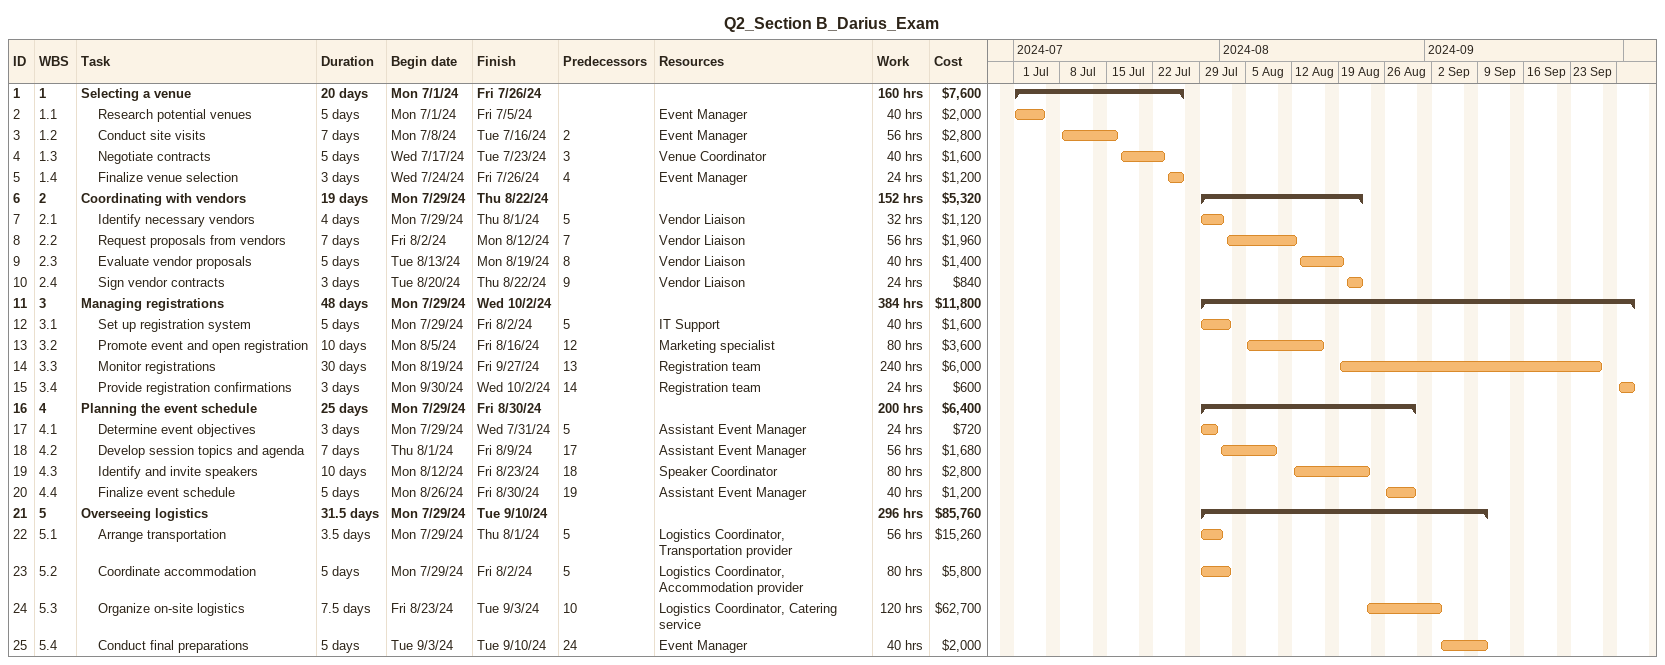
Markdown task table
Q2_Section B_Darius_Exam

| ID | WBS | Task | Duration | Start | Finish | Predecessors | Resources | Work (h) | Cost ($) |
|---|---|---|---|---|---|---|---|---|---|
| 1 | 1 | **Selecting a venue** | 20d | 2024-07-01 | 2024-07-26 |  |  | 160 | 7600 |
| 2 | 1.1 | Research potential venues | 5d | 2024-07-01 | 2024-07-05 |  | Event Manager | 40 | 2000 |
| 3 | 1.2 | Conduct site visits | 7d | 2024-07-08 | 2024-07-16 | 2 | Event Manager | 56 | 2800 |
| 4 | 1.3 | Negotiate contracts | 5d | 2024-07-17 | 2024-07-23 | 3 | Venue Coordinator | 40 | 1600 |
| 5 | 1.4 | Finalize venue selection | 3d | 2024-07-24 | 2024-07-26 | 4 | Event Manager | 24 | 1200 |
| 6 | 2 | **Coordinating with vendors** | 19d | 2024-07-29 | 2024-08-22 |  |  | 152 | 5320 |
| 7 | 2.1 | Identify necessary vendors | 4d | 2024-07-29 | 2024-08-01 | 5 | Vendor Liaison | 32 | 1120 |
| 8 | 2.2 | Request proposals from vendors | 7d | 2024-08-02 | 2024-08-12 | 7 | Vendor Liaison | 56 | 1960 |
| 9 | 2.3 | Evaluate vendor proposals | 5d | 2024-08-13 | 2024-08-19 | 8 | Vendor Liaison | 40 | 1400 |
| 10 | 2.4 | Sign vendor contracts | 3d | 2024-08-20 | 2024-08-22 | 9 | Vendor Liaison | 24 | 840 |
| 11 | 3 | **Managing registrations** | 48d | 2024-07-29 | 2024-10-02 |  |  | 384 | 11800 |
| 12 | 3.1 | Set up registration system | 5d | 2024-07-29 | 2024-08-02 | 5 | IT Support | 40 | 1600 |
| 13 | 3.2 | Promote event and open registration | 10d | 2024-08-05 | 2024-08-16 | 12 | Marketing specialist | 80 | 3600 |
| 14 | 3.3 | Monitor registrations | 30d | 2024-08-19 | 2024-09-27 | 13 | Registration team | 240 | 6000 |
| 15 | 3.4 | Provide registration confirmations | 3d | 2024-09-30 | 2024-10-02 | 14 | Registration team | 24 | 600 |
| 16 | 4 | **Planning the event schedule** | 25d | 2024-07-29 | 2024-08-30 |  |  | 200 | 6400 |
| 17 | 4.1 | Determine event objectives | 3d | 2024-07-29 | 2024-07-31 | 5 | Assistant Event Manager | 24 | 720 |
| 18 | 4.2 | Develop session topics and agenda | 7d | 2024-08-01 | 2024-08-09 | 17 | Assistant Event Manager | 56 | 1680 |
| 19 | 4.3 | Identify and invite speakers | 10d | 2024-08-12 | 2024-08-23 | 18 | Speaker Coordinator | 80 | 2800 |
| 20 | 4.4 | Finalize event schedule | 5d | 2024-08-26 | 2024-08-30 | 19 | Assistant Event Manager | 40 | 1200 |
| 21 | 5 | **Overseeing logistics** | 31.5d | 2024-07-29 | 2024-09-10 |  |  | 296 | 85760 |
| 22 | 5.1 | Arrange transportation | 3.5d | 2024-07-29 | 2024-08-01 | 5 | Logistics Coordinator, Transportation provider | 56 | 15260 |
| 23 | 5.2 | Coordinate accommodation | 5d | 2024-07-29 | 2024-08-02 | 5 | Logistics Coordinator, Accommodation provider | 80 | 5800 |
| 24 | 5.3 | Organize on-site logistics | 7.5d | 2024-08-23 | 2024-09-03 | 10 | Logistics Coordinator, Catering service | 120 | 62700 |
| 25 | 5.4 | Conduct final preparations | 5d | 2024-09-03 | 2024-09-10 | 24 | Event Manager | 40 | 2000 |
